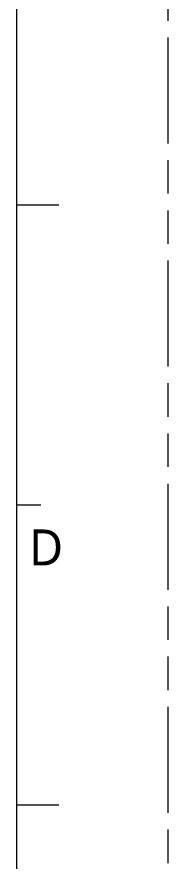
# Model space of a CAD drawing. Extents: x 4328 to 4769, y 264 to 576.
# Drawn here: x 4755.9 to 4769.5, y 339.8 to 415.5 of the extents above; entities that cross this region are included whole.
import ezdxf

# ---------------------------------------------------------------- set-up
doc = ezdxf.new("R2010")
doc.units = 0
doc.linetypes.add('PHANTOM', pattern=[29.5, 9.5, -1.5, 3, -1.5, 3, -1.5, 9.5])
doc.layers.get('0').update_dxf_attribs({"lineweight": 5})
doc.layers.add('0PAPERF', color=2, linetype='PHANTOM', lineweight=5, plot=False)
doc.styles.get("Standard").update_dxf_attribs({"font": 'txt.shx'})

msp = doc.modelspace()

# ---------------------------------------------------------------- linework, layer by layer
for p, q in [((4755.938, 272.714), (4755.938, 560.014)), ((4755.938, 398.609), (4759.704, 398.609)), ((4755.938, 371.709), (4758.09, 371.709)), ((4755.938, 344.808), (4759.704, 344.808))]:
    msp.add_line(p, q)
at = {"layer": '0PAPERF'}
msp.add_line((4769.499, 264.106), (4769.499, 576.161), dxfattribs=at)

# ---------------------------------------------------------------- texts
at = {"insert": (4757.023, 369.505), "char_height": 3.22809, "width": 6.08896, "attachment_point": 1}
msp.add_mtext('{\\fMicrosoft JhengHei|b0|i0|c136|p0;D}', dxfattribs=at)

doc.saveas('drawing.dxf')
